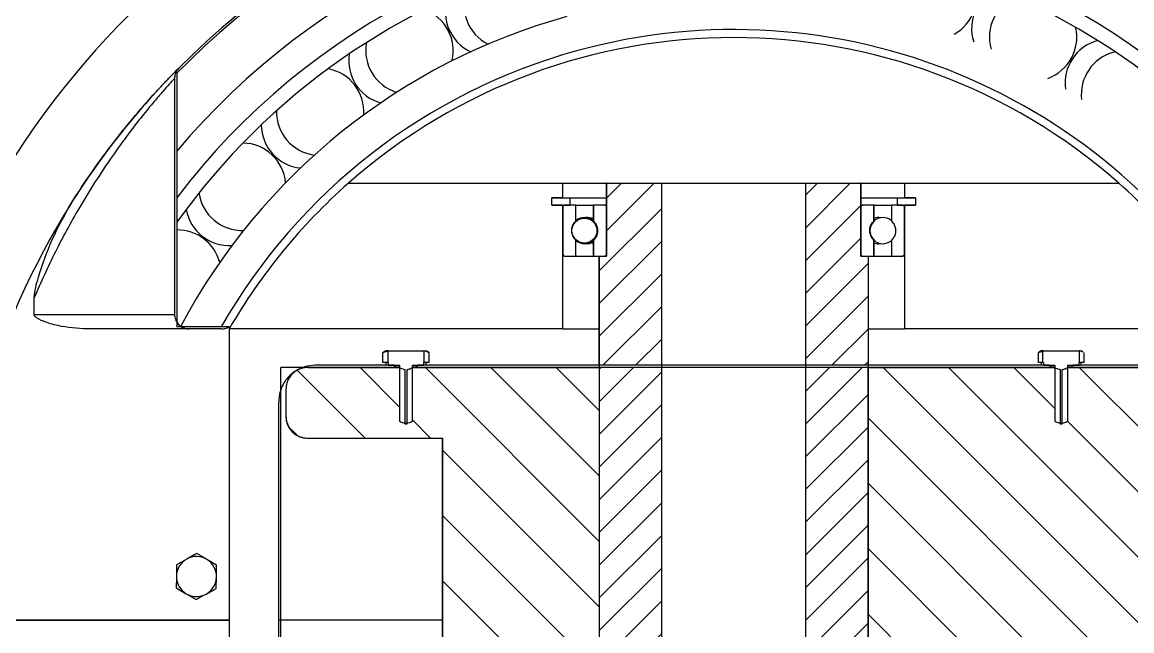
# Model space of a CAD drawing. Header units: millimetres. Extents: x 2 to 1187, y 2 to 839.
# Drawn here: x 582.6 to 658.8, y 489.7 to 531.5 of the extents above; entities that cross this region are included whole.
import ezdxf

# ---------------------------------------------------------------- set-up
doc = ezdxf.new("R2010")
doc.units = ezdxf.units.MM

msp = doc.modelspace()

# ---------------------------------------------------------------- hatches: boundary and pattern name
h = msp.add_hatch()
h.set_pattern_fill('ANSI31', color=256, scale=0.3)
h.paths.add_polyline_path([(600.3858, 723.2245), (600.3858, 724.6149), (599.1608, 724.6149, 0.4142136), (598.8858, 724.3399), (598.8858, 719.8899, 0.4142136), (599.1608, 719.6149), (600.3858, 719.6149), (600.3858, 721.0053, -0.4449663)])
h.paths.add_polyline_path([(648.8858, 724.3399, 0.4142136), (648.6108, 724.6149), (647.8858, 724.6149), (647.3858, 724.6149), (647.3858, 723.2245, -0.4449663), (647.3858, 721.0053), (647.3858, 719.6149), (648.6108, 719.6149, 0.4142136), (648.8858, 719.8899)])
h.paths.add_polyline_path([(648.8858, 681.5899, 0.4142136), (648.6108, 681.8649), (647.3858, 681.8649), (647.3858, 680.4745, -0.4449663), (647.3858, 678.2553), (647.3858, 676.8649), (648.6108, 676.8649, 0.4142136), (648.8858, 677.1399)])
h.paths.add_polyline_path([(600.3858, 678.2553, -0.4449663), (600.3858, 680.4745), (600.3858, 681.8649), (599.1608, 681.8649, 0.4142136), (598.8858, 681.5899), (598.8858, 677.1399, 0.4142136), (599.1608, 676.8649), (600.1358, 676.8649), (600.3858, 676.8649)])
h.paths.add_polyline_path([(204.0979, 197.9237, 0.4142136), (203.8229, 198.1987), (203.0979, 198.1987), (202.5979, 198.1987), (202.5979, 196.8084, -0.2124421), (203.0916, 195.6987, -0.2124421), (202.5979, 194.5891), (202.5979, 193.1987), (203.8229, 193.1987, 0.4142136), (204.0979, 193.4737)])
h.paths.add_polyline_path([(155.5979, 198.1987), (154.3729, 198.1987, 0.4142136), (154.0979, 197.9237), (154.0979, 193.4737, 0.4142136), (154.3729, 193.1987), (155.5979, 193.1987), (155.5979, 194.5891, -0.2124421), (155.1041, 195.6987, -0.2124421), (155.5979, 196.8084)])
h.paths.add_polyline_path([(155.5979, 154.0584), (155.5979, 155.4487), (154.3729, 155.4487, 0.4142136), (154.0979, 155.1737), (154.0979, 150.7237, 0.4142136), (154.3729, 150.4487), (155.3479, 150.4487), (155.5979, 150.4487), (155.5979, 151.8391, -0.4449663)])
h.paths.add_polyline_path([(204.0979, 155.1737, 0.4142136), (203.8229, 155.4487), (202.5979, 155.4487), (202.5979, 154.0584, -0.2124421), (203.0916, 152.9487, -0.2124421), (202.5979, 151.8391), (202.5979, 150.4487), (203.8229, 150.4487, 0.4142136), (204.0979, 150.7237)])
h = msp.add_hatch()
h.set_pattern_fill('ANSI31', color=256, scale=0.3, angle=90)
h.paths.add_polyline_path([(159.0979, 197.9237, 0.4142136), (158.8229, 198.1987), (157.5979, 198.1987), (157.5979, 196.8084, -0.2124421), (158.0916, 195.6987, -0.2124421), (157.5979, 194.5891), (157.5979, 193.1987), (158.8229, 193.1987, 0.4142136), (159.0979, 193.4737)])
h.paths.add_polyline_path([(200.5979, 196.8084), (200.5979, 198.1987), (199.3729, 198.1987, 0.4142136), (199.0979, 197.9237), (199.0979, 193.4737, 0.4142136), (199.3729, 193.1987), (200.3479, 193.1987), (200.5979, 193.1987), (200.5979, 194.5891, -0.4449663)])
h.paths.add_polyline_path([(157.5979, 154.0584), (157.5979, 155.4487), (158.8229, 155.4487), (159.0979, 155.4487), (159.0979, 150.4487), (158.8229, 150.4487), (157.5979, 150.4487), (157.5979, 151.8391, 0.4449663)])
h.paths.add_polyline_path([(200.5979, 154.0584), (200.5979, 155.4487), (199.3729, 155.4487, 0.4142136), (199.0979, 155.1737), (199.0979, 150.7237, 0.4142136), (199.3729, 150.4487), (200.5979, 150.4487), (200.5979, 151.8391, -0.4449663)])
h.paths.add_polyline_path([(603.8858, 724.3399, 0.4142136), (603.6108, 724.6149), (602.3858, 724.6149), (602.3858, 723.2245, -0.4449663), (602.3858, 721.0053), (602.3858, 719.6149), (603.6108, 719.6149, 0.4142136), (603.8858, 719.8899)])
h.paths.add_polyline_path([(645.3858, 724.6149), (644.1608, 724.6149, 0.4142136), (643.8858, 724.3399), (643.8858, 719.8899, 0.4142136), (644.1608, 719.6149), (645.1358, 719.6149), (645.3858, 719.6149), (645.3858, 721.0053, -0.4449663), (645.3858, 723.2245)])
h.paths.add_polyline_path([(645.3858, 680.4745), (645.3858, 681.8649), (644.1608, 681.8649, 0.4142136), (643.8858, 681.5899), (643.8858, 677.1399, 0.4142136), (644.1608, 676.8649), (645.3858, 676.8649), (645.3858, 678.2553, -0.4449663)])
h.paths.add_polyline_path([(603.8858, 681.5899, 0.4142136), (603.6108, 681.8649), (602.6358, 681.8649), (602.3858, 681.8649), (602.3858, 680.4745, -0.4449663), (602.3858, 678.2553), (602.3858, 676.8649), (603.6108, 676.8649, 0.4142136), (603.8858, 677.1399)])
h = msp.add_hatch()
h.set_pattern_fill('ANSI31', color=256, scale=0.5)
h.paths.add_polyline_path([(626.4591, 520.4434), (622.6925, 520.4434), (622.6925, 515.4434), (622.1913, 515.4434), (622.1913, 507.9434), (626.4591, 507.9434)])
h.paths.add_polyline_path([(626.4591, 507.7934), (622.1913, 507.7934), (622.1913, 473.0934), (626.4591, 473.0934)])
h.paths.add_polyline_path([(640.6495, 515.4434), (640.2987, 515.4434), (640.1483, 515.4434), (640.1483, 520.4434), (636.3817, 520.4434), (636.3817, 507.9434), (640.6495, 507.9434)])
h.paths.add_polyline_path([(640.6495, 507.7934), (636.3817, 507.7934), (636.3817, 473.0934), (640.6495, 473.0934)])
h.paths.add_polyline_path([(626.4591, 472.9434), (622.1913, 472.9434), (622.1913, 465.4434), (622.6925, 465.4434), (622.6925, 457.9434), (624.25, 457.9434), (624.25, 459.0434), (624.4, 459.1934), (625.25, 459.1934), (626.1, 459.1934), (626.25, 459.0434), (626.25, 457.9434), (626.4591, 457.9434)])
h.paths.add_polyline_path([(640.6495, 472.9434), (636.3817, 472.9434), (636.3817, 457.9434), (636.5908, 457.9434), (636.5908, 459.0434), (636.7408, 459.1934), (637.5908, 459.1934), (638.4408, 459.1934), (638.5908, 459.0434), (638.5908, 457.9434), (640.1483, 457.9434), (640.1483, 465.4434), (640.6495, 465.4434)])
h = msp.add_hatch()
h.set_pattern_fill('ANSI31', color=256, angle=90)
edge = h.paths.add_edge_path()
edge.add_line((716.7756, 495.4434), (664.7091, 495.4434))
edge.add_line((664.7091, 495.4434), (664.7091, 502.9434))
edge.add_line((664.7091, 502.9434), (662.1641, 502.9434))
edge.add_line((662.1641, 502.9434), (662.1641, 506.2934))
edge.add_spline(control_points=[(662.1641, 506.2934), (662.159, 506.3861), (662.1445, 506.6467), (661.9872, 507.0567), (661.6617, 507.452), (661.2219, 507.7164), (660.8678, 507.791), (660.6819, 507.7932), (660.6638, 507.7934)], knot_values=[0, 0, 0, 0, 0.1183502, 0.3329522, 0.5475685, 0.7622217, 0.9769187, 1, 1, 1, 1], degree=3, periodic=0)
edge.add_line((660.6638, 507.7934), (654.7042, 507.7934))
edge.add_line((654.7042, 507.7934), (654.367, 507.7934))
edge.add_spline(control_points=[(653.9911, 507.6559), (654.0632, 507.6712), (654.1858, 507.6973), (654.2959, 507.7562), (654.341, 507.7812)], knot_values=[0, 0, 0, 0, 0.5513075, 0.9373796, 0.9373796, 0.9373796, 0.9373796], degree=3, periodic=0)
edge.add_line((654.341, 507.7812), (654.341, 504.0837))
edge.add_spline(control_points=[(654.341, 504.0837), (654.2484, 504.0373), (654.136, 503.9811), (654.0129, 503.9611), (653.9911, 503.9587)], knot_values=[0, 0, 0, 0, 0.3465011, 0.4206607, 0.4206607, 0.4206607, 0.4206607], degree=3, periodic=0)
edge.add_line((654.0382, 503.9434), (653.9911, 503.9434))
edge.add_line((653.9911, 503.9434), (653.9911, 503.9189))
edge.add_line((653.9911, 503.9189), (653.8498, 503.9189))
edge.add_line((653.8498, 503.9189), (653.8498, 503.9587))
edge.add_spline(control_points=[(653.8498, 503.9587), (653.8446, 503.9593), (653.7483, 503.971), (653.629, 504.0139), (653.5243, 504.0704), (653.4998, 504.0837)], knot_values=[0.5793543, 0.5793543, 0.5793543, 0.5793543, 0.5969526, 0.9056554, 1, 1, 1, 1], degree=3, periodic=0)
edge.add_line((653.4998, 504.0837), (653.4998, 507.8934))
edge.add_line((653.4998, 507.8934), (653.1704, 507.8934))
edge.add_line((653.1704, 507.8934), (653.1704, 507.7934))
edge.add_line((653.1704, 507.7934), (640.6495, 507.7934))
edge.add_line((640.6495, 507.7934), (640.6495, 473.0934))
edge.add_line((640.6495, 473.0934), (653.4738, 473.0934))
edge.add_spline(control_points=[(653.8498, 473.2309), (653.7776, 473.2156), (653.655, 473.1896), (653.5449, 473.1307), (653.4998, 473.1056)], knot_values=[0, 0, 0, 0, 0.5513103, 0.9373802, 0.9373802, 0.9373802, 0.9373802], degree=3, periodic=0)
edge.add_line((653.4998, 473.1056), (653.4998, 476.8032))
edge.add_spline(control_points=[(653.4998, 476.8032), (653.5924, 476.8495), (653.7048, 476.9057), (653.8279, 476.9257), (653.8498, 476.9281)], knot_values=[0, 0, 0, 0, 0.3465018, 0.4206615, 0.4206615, 0.4206615, 0.4206615], degree=3, periodic=0)
edge.add_line((653.8026, 476.9434), (653.8498, 476.9434))
edge.add_line((653.8498, 476.9434), (653.8498, 476.9679))
edge.add_line((653.8498, 476.9679), (653.9911, 476.9679))
edge.add_line((653.9911, 476.9679), (653.9911, 476.9281))
edge.add_spline(control_points=[(653.9911, 476.9281), (653.9962, 476.9275), (654.0925, 476.9158), (654.2118, 476.8729), (654.3165, 476.8164), (654.341, 476.8032)], knot_values=[0.5793552, 0.5793552, 0.5793552, 0.5793552, 0.5969366, 0.9056553, 1, 1, 1, 1], degree=3, periodic=0)
edge.add_line((654.341, 476.8032), (654.341, 472.9934))
edge.add_line((654.341, 472.9934), (654.6704, 472.9934))
edge.add_line((654.6704, 472.9934), (654.6704, 473.0934))
edge.add_line((654.6704, 473.0934), (660.6638, 473.0934))
edge.add_spline(control_points=[(660.6638, 473.0934), (660.8214, 473.1079), (661.1477, 473.138), (661.593, 473.381), (661.9406, 473.7542), (662.1345, 474.1822), (662.1554, 474.4719), (662.1641, 474.5934)], knot_values=[0, 0, 0, 0, 0.2007875, 0.4155287, 0.630239, 0.8449063, 1, 1, 1, 1], degree=3, periodic=0)
edge.add_line((662.1641, 474.5934), (662.1641, 477.9434))
edge.add_line((662.1641, 477.9434), (664.7091, 477.9434))
edge.add_line((664.7091, 477.9434), (664.7091, 485.4434))
edge.add_line((664.7091, 485.4434), (716.7756, 485.4434))
edge.add_arc((631.4204, 490.4434), 85.5016, 356.647517, 359.999999)
edge.add_arc((631.4204, 490.4434), 85.5015, 359.999999, 363.352481)
edge = h.paths.add_edge_path()
edge.add_line((622.1913, 507.7934), (609.367, 507.7934))
edge.add_spline(control_points=[(608.991, 507.6559), (609.0632, 507.6712), (609.1858, 507.6973), (609.2959, 507.7562), (609.341, 507.7812)], knot_values=[0, 0, 0, 0, 0.5513099, 0.9373801, 0.9373801, 0.9373801, 0.9373801], degree=3, periodic=0)
edge.add_line((609.341, 507.7812), (609.341, 504.0837))
edge.add_spline(control_points=[(609.341, 504.0837), (609.2484, 504.0373), (609.136, 503.9811), (609.0129, 503.9611), (608.991, 503.9587)], knot_values=[0, 0, 0, 0, 0.3465013, 0.420661, 0.420661, 0.420661, 0.420661], degree=3, periodic=0)
edge.add_line((609.0382, 503.9434), (608.991, 503.9434))
edge.add_line((608.991, 503.9434), (608.991, 503.9189))
edge.add_line((608.991, 503.9189), (608.8498, 503.9189))
edge.add_line((608.8498, 503.9189), (608.8498, 503.9587))
edge.add_spline(control_points=[(608.8498, 503.9587), (608.8446, 503.9593), (608.7483, 503.971), (608.629, 504.0139), (608.5243, 504.0704), (608.4998, 504.0837)], knot_values=[0.5793549, 0.5793549, 0.5793549, 0.5793549, 0.5969363, 0.9056553, 1, 1, 1, 1], degree=3, periodic=0)
edge.add_line((608.4998, 504.0837), (608.4998, 507.8934))
edge.add_line((608.4998, 507.8934), (608.1704, 507.8934))
edge.add_line((608.1704, 507.8934), (608.1704, 507.7934))
edge.add_line((608.1704, 507.7934), (602.177, 507.7934))
edge.add_spline(control_points=[(602.177, 507.7934), (602.15, 507.7929), (601.9552, 507.7896), (601.5937, 507.7061), (601.2122, 507.4674), (600.9157, 507.1388), (600.7163, 506.7557), (600.6893, 506.4403), (600.6767, 506.2934)], knot_values=[0, 0, 0, 0, 0.0344675, 0.2491482, 0.4638256, 0.5982257, 0.8127899, 1, 1, 1, 1], degree=3, periodic=0)
edge.add_line((600.6767, 506.2934), (600.6767, 504.4434))
edge.add_spline(control_points=[(600.6767, 504.4434), (600.6799, 504.3694), (600.6878, 504.1903), (600.7784, 503.8522), (601.0031, 503.4629), (601.3939, 503.1319), (601.8087, 502.9654), (602.0769, 502.9494), (602.177, 502.9434)], knot_values=[0, 0, 0, 0, 0.0944945, 0.2286732, 0.4431797, 0.6576821, 0.8722229, 1, 1, 1, 1], degree=3, periodic=0)
edge.add_line((602.177, 502.9434), (611.43, 502.9434))
edge.add_line((611.43, 502.9434), (611.43, 477.9434))
edge.add_line((611.43, 477.9434), (602.177, 477.9434))
edge.add_spline(control_points=[(602.177, 477.9434), (602.0875, 477.9386), (601.83, 477.9248), (601.4817, 477.7933), (601.1209, 477.5361), (600.841, 477.1848), (600.6938, 476.7802), (600.681, 476.5278), (600.6767, 476.4434)], knot_values=[0, 0, 0, 0, 0.1142331, 0.3288333, 0.4632033, 0.6777037, 0.8922048, 1, 1, 1, 1], degree=3, periodic=0)
edge.add_line((600.6767, 476.4434), (600.6767, 474.5934))
edge.add_spline(control_points=[(600.6767, 474.5934), (600.6796, 474.5234), (600.6869, 474.3483), (600.7737, 474.0134), (600.9953, 473.6223), (601.3834, 473.2883), (601.8006, 473.1168), (602.0729, 473.0999), (602.177, 473.0934)], knot_values=[0, 0, 0, 0, 0.0894058, 0.2235874, 0.4380957, 0.6526008, 0.8671407, 1, 1, 1, 1], degree=3, periodic=0)
edge.add_line((602.177, 473.0934), (608.4738, 473.0934))
edge.add_spline(control_points=[(608.8498, 473.2309), (608.7776, 473.2156), (608.655, 473.1896), (608.5449, 473.1307), (608.4998, 473.1056)], knot_values=[0, 0, 0, 0, 0.5513104, 0.9373802, 0.9373802, 0.9373802, 0.9373802], degree=3, periodic=0)
edge.add_line((608.4998, 473.1056), (608.4998, 476.8032))
edge.add_spline(control_points=[(608.4998, 476.8032), (608.5924, 476.8495), (608.7048, 476.9057), (608.8279, 476.9257), (608.8498, 476.9281)], knot_values=[0, 0, 0, 0, 0.3465015, 0.4206611, 0.4206611, 0.4206611, 0.4206611], degree=3, periodic=0)
edge.add_line((608.8026, 476.9434), (608.8498, 476.9434))
edge.add_line((608.8498, 476.9434), (608.8498, 476.9679))
edge.add_line((608.8498, 476.9679), (608.991, 476.9679))
edge.add_line((608.991, 476.9679), (608.991, 476.9281))
edge.add_spline(control_points=[(608.991, 476.9281), (608.9962, 476.9275), (609.0925, 476.9158), (609.2118, 476.8729), (609.3165, 476.8164), (609.341, 476.8032)], knot_values=[0.5793546, 0.5793546, 0.5793546, 0.5793546, 0.5969529, 0.9056554, 1, 1, 1, 1], degree=3, periodic=0)
edge.add_line((609.341, 476.8032), (609.341, 472.9934))
edge.add_line((609.341, 472.9934), (609.6704, 472.9934))
edge.add_line((609.6704, 472.9934), (609.6704, 473.0934))
edge.add_line((609.6704, 473.0934), (622.1913, 473.0934))
edge.add_line((622.1913, 473.0934), (622.1913, 507.7934))

# ---------------------------------------------------------------- linework, layer by layer
at = {"color": 7, "linetype": 'Continuous', "lineweight": 25}
for p, q in [((657.6196, 529.464), (657.4923, 529.4318)), ((593.0266, 527.6489), (593.0215, 527.644)), ((593.0215, 527.644), (593.0215, 511.4434)), ((593.0266, 527.6489), (593.0266, 511.4434)), ((593.1766, 527.9983), (593.1766, 510.5934)), ((604.9629, 520.4434), (619.6868, 520.4434)), ((619.6868, 520.4434), (622.6925, 520.4434)), ((619.6868, 519.4434), (619.6868, 520.4434)), ((622.6704, 520.4434), (622.6704, 518.8683)), ((622.6925, 520.4434), (622.6704, 520.4434)), ((622.6925, 520.4434), (622.6925, 515.4434)), ((622.6925, 520.4434), (626.4591, 520.4434)), ((626.4591, 520.4434), (626.4591, 457.9434)), ((626.4591, 520.4434), (636.3817, 520.4434)), ((636.3817, 457.9434), (636.3817, 520.4434)), ((636.3817, 520.4434), (640.1483, 520.4434)), ((640.1483, 515.4434), (640.1483, 520.4434)), ((640.1704, 520.4434), (640.1483, 520.4434)), ((640.1483, 520.4434), (643.154, 520.4434)), ((640.1704, 518.8697), (640.1704, 520.4434)), ((643.154, 520.4434), (643.154, 519.4434)), ((643.154, 520.4434), (657.8779, 520.4434)), ((618.9358, 518.9434), (618.9358, 519.4434)), ((618.9358, 519.4434), (620.1876, 519.4434)), ((619.6868, 519.4434), (618.9358, 519.4434)), ((618.9358, 518.9434), (620.1876, 518.9434)), ((619.6868, 518.9434), (618.9358, 518.9434)), ((619.6868, 510.4434), (619.6868, 518.9434)), ((620.5882, 518.9434), (619.837, 518.9434)), ((620.1876, 518.9434), (620.1876, 519.4434)), ((620.1876, 519.4434), (622.6704, 519.4434)), ((620.5882, 517.8474), (620.5882, 518.9434)), ((620.5882, 518.9434), (621.7904, 518.9434)), ((621.7704, 518.9434), (621.7704, 517.8694)), ((621.7904, 518.9434), (621.7704, 518.9434)), ((621.7904, 518.9434), (621.7904, 517.8474)), ((622.5421, 518.9434), (621.7904, 518.9434)), ((622.5421, 518.9434), (622.6704, 518.9434)), ((640.1704, 519.4434), (642.6532, 519.4434)), ((640.1704, 518.9434), (640.2987, 518.9434)), ((641.0504, 518.9434), (640.2987, 518.9434)), ((641.0504, 518.9434), (642.2526, 518.9434)), ((641.0704, 518.9434), (641.0504, 518.9434)), ((641.0504, 517.8474), (641.0504, 518.9434)), ((641.0704, 517.8474), (641.0704, 518.9434)), ((642.2526, 518.9434), (642.2526, 517.8474)), ((643.0038, 518.9434), (642.2526, 518.9434)), ((642.6532, 519.4434), (642.6532, 518.9434)), ((642.6532, 519.4434), (643.905, 519.4434)), ((642.6532, 518.9434), (643.905, 518.9434)), ((643.905, 519.4434), (643.154, 519.4434)), ((643.154, 518.9434), (643.154, 510.4434)), ((643.905, 518.9434), (643.154, 518.9434)), ((643.905, 519.4434), (643.905, 518.9434)), ((619.6868, 518.7934), (619.6868, 515.5934)), ((622.6925, 515.5934), (622.6925, 518.7934)), ((640.1483, 518.7934), (640.1483, 515.5934)), ((643.154, 515.5934), (643.154, 518.7934)), ((621.7704, 518.0519), (621.6983, 518.0258)), ((621.7819, 517.8474), (621.7772, 517.8553)), ((621.7904, 517.8474), (621.7819, 517.8474)), ((641.0704, 517.8474), (641.0504, 517.8474)), ((620.5882, 515.4434), (620.5882, 516.5395)), ((621.6983, 516.361), (621.7704, 516.3349)), ((621.7704, 516.5174), (621.7704, 515.4434)), ((621.7904, 516.5395), (621.7819, 516.5395)), ((621.7904, 516.5395), (621.7904, 515.4434)), ((641.0704, 516.5395), (641.0504, 516.5395)), ((641.0504, 515.4434), (641.0504, 516.5395)), ((641.0704, 515.4434), (641.0704, 516.5395)), ((642.2526, 516.5395), (642.2526, 515.4434)), ((619.837, 515.4434), (619.8204, 515.4434)), ((619.837, 515.4434), (620.5882, 515.4434)), ((620.5882, 515.4434), (621.7904, 515.4434)), ((621.7904, 515.4434), (621.7704, 515.4434)), ((621.7904, 515.4434), (622.5421, 515.4434)), ((622.1704, 515.4434), (622.1704, 507.9434)), ((622.1913, 515.4434), (622.1913, 465.4434)), ((622.1913, 515.4434), (622.6925, 515.4434)), ((622.6704, 515.5171), (622.6704, 515.4434)), ((640.1483, 515.4434), (640.6495, 515.4434)), ((640.1704, 515.4434), (640.1704, 515.5185)), ((640.2987, 515.4434), (641.0504, 515.4434)), ((640.6495, 515.4434), (640.6495, 465.4434)), ((640.6704, 507.9434), (640.6704, 515.4434)), ((641.0504, 515.4434), (642.2526, 515.4434)), ((641.0704, 515.4434), (641.0504, 515.4434)), ((642.2526, 515.4434), (643.0038, 515.4434)), ((643.0204, 515.4434), (643.0038, 515.4434)), ((583.3806, 511.4434), (583.3806, 512.5836)), ((583.3806, 511.4434), (593.0215, 511.4434)), ((593.0215, 511.4434), (593.0266, 511.4434)), ((596.786, 510.5934), (593.1766, 510.5934)), ((596.7794, 510.5934), (596.7794, 490.4413)), ((594.0215, 510.4434), (586.7653, 510.4434)), ((596.2591, 510.4434), (594.0267, 510.4434)), ((596.7804, 510.4452), (596.7794, 510.4434)), ((596.7794, 510.4434), (596.7804, 510.4434)), ((596.786, 510.4548), (596.7804, 510.4452)), ((596.7804, 510.4452), (596.7804, 510.4434)), ((596.7804, 510.4434), (596.786, 510.4434)), ((596.786, 510.4548), (596.786, 510.4434)), ((619.6868, 510.4434), (596.786, 510.4434)), ((619.6868, 510.4434), (622.1704, 510.4434)), ((640.6704, 510.4434), (643.154, 510.4434)), ((666.0548, 510.4434), (643.154, 510.4434)), ((607.3335, 508.8206), (607.6875, 508.9403)), ((607.3335, 508.1434), (607.3335, 508.8206)), ((607.5454, 508.9434), (607.3605, 508.8367)), ((607.6936, 508.9434), (607.5454, 508.9434)), ((607.6936, 508.9434), (607.6875, 508.9403)), ((607.6875, 508.1434), (607.6875, 508.9403)), ((607.6936, 508.9434), (610.1474, 508.9434)), ((610.1472, 508.9434), (610.2954, 508.9434)), ((610.1476, 508.9433), (610.1476, 508.1434)), ((610.4838, 508.8347), (610.2954, 508.9434)), ((610.5073, 508.1434), (610.5073, 508.8206)), ((652.3481, 508.8206), (652.6607, 508.9264)), ((652.3481, 508.1434), (652.3481, 508.8206)), ((652.5454, 508.9434), (652.4374, 508.881)), ((652.6936, 508.9434), (652.5454, 508.9434)), ((652.6936, 508.9434), (652.6607, 508.9264)), ((652.6607, 508.1434), (652.6607, 508.9264)), ((652.6936, 508.9434), (655.1472, 508.9434)), ((655.1525, 508.9407), (655.1472, 508.9434)), ((655.1952, 508.9434), (655.1472, 508.9434)), ((655.1525, 508.9407), (655.1952, 508.9434)), ((655.1525, 508.9407), (655.1525, 508.1434)), ((655.1952, 508.9434), (655.2954, 508.9434)), ((655.4035, 508.881), (655.2954, 508.9434)), ((655.4927, 508.1434), (655.4927, 508.8206)), ((608.1366, 507.7934), (600.3266, 507.7934)), ((600.3266, 490.4434), (600.3266, 507.7934)), ((602.177, 507.7934), (608.4779, 507.7934)), ((608.1207, 507.9434), (602.6771, 507.9434)), ((607.6875, 508.1434), (607.3335, 508.1434)), ((607.5454, 508.1434), (607.5454, 507.9434)), ((607.6875, 508.1434), (607.6936, 508.1434)), ((607.6936, 508.1434), (607.6936, 507.9434)), ((607.6936, 507.9434), (608.4161, 507.9434)), ((608.1207, 507.9434), (608.1366, 507.9309)), ((608.1535, 507.9309), (608.1366, 507.9309)), ((608.1366, 507.9309), (608.1366, 507.7934)), ((608.1704, 507.8934), (608.1704, 507.7934)), ((608.4998, 507.8934), (608.1704, 507.8934)), ((608.4998, 504.0837), (608.4998, 507.8934)), ((608.8498, 507.6559), (608.8498, 503.9189)), ((608.991, 503.9189), (608.991, 507.6559)), ((609.341, 507.8934), (609.341, 504.0837)), ((609.6704, 507.8934), (609.341, 507.8934)), ((609.3629, 507.7934), (622.1913, 507.7934)), ((609.4247, 507.9434), (610.1472, 507.9434)), ((609.6704, 507.7934), (609.6704, 507.8934)), ((609.7042, 507.9309), (609.6873, 507.9309)), ((609.7042, 507.9309), (609.7201, 507.9434)), ((609.7042, 507.7934), (609.7042, 507.9309)), ((653.1366, 507.7934), (609.7042, 507.7934)), ((653.1207, 507.9434), (609.7201, 507.9434)), ((610.1472, 508.1434), (610.1476, 508.1434)), ((610.1472, 507.9434), (610.1472, 508.1434)), ((610.5073, 508.1434), (610.1476, 508.1434)), ((610.2954, 507.9434), (610.2954, 508.1434)), ((622.1913, 507.7934), (622.1913, 473.0934)), ((640.6495, 473.0934), (640.6495, 507.7934)), ((640.6495, 507.7934), (653.4779, 507.7934)), ((652.6607, 508.1434), (652.3481, 508.1434)), ((652.5454, 508.1434), (652.5454, 507.9434)), ((652.6607, 508.1434), (652.6936, 508.1434)), ((652.6936, 508.1434), (652.6936, 507.9434)), ((652.6936, 507.9434), (653.4161, 507.9434)), ((653.1207, 507.9434), (653.1366, 507.9309)), ((653.1535, 507.9309), (653.1366, 507.9309)), ((653.1366, 507.9309), (653.1366, 507.7934)), ((653.1704, 507.8934), (653.1704, 507.7934)), ((653.4998, 507.8934), (653.1704, 507.8934)), ((653.4998, 504.0837), (653.4998, 507.8934)), ((653.8498, 507.6559), (653.8498, 503.9189)), ((653.9911, 503.9189), (653.9911, 507.6559)), ((654.341, 507.8934), (654.341, 504.0837)), ((654.6704, 507.8934), (654.341, 507.8934)), ((654.3629, 507.7934), (660.6638, 507.7934)), ((654.4247, 507.9434), (655.1472, 507.9434)), ((654.6704, 507.7934), (654.6704, 507.8934)), ((654.7042, 507.9309), (654.6873, 507.9309)), ((654.7042, 507.9309), (654.7201, 507.9434)), ((654.7042, 507.7934), (654.7042, 507.9309)), ((662.5142, 507.7934), (654.7042, 507.7934)), ((660.1637, 507.9434), (654.7201, 507.9434)), ((655.1472, 508.1434), (655.1525, 508.1434)), ((655.1472, 507.9434), (655.1472, 508.1434)), ((655.1952, 508.1434), (655.1525, 508.1434)), ((655.4927, 508.1434), (655.1952, 508.1434)), ((655.2954, 507.9434), (655.2954, 508.1434)), ((600.6704, 506.2934), (600.6704, 504.4434)), ((600.6767, 506.2934), (600.6704, 506.2934)), ((600.6767, 506.2934), (600.6767, 504.4434)), ((600.1704, 505.4434), (600.1704, 490.4434)), ((600.1766, 505.4434), (600.1704, 505.4434)), ((600.1766, 490.4434), (600.1766, 505.4434)), ((600.6704, 504.4434), (600.6767, 504.4434)), ((608.8498, 503.9434), (608.991, 503.9434)), ((608.8498, 503.9189), (608.991, 503.9189)), ((653.8498, 503.9434), (653.9911, 503.9434)), ((653.8498, 503.9189), (653.9911, 503.9189)), ((602.177, 502.9434), (611.43, 502.9434)), ((611.4204, 502.9434), (611.4204, 477.9434)), ((611.43, 477.9434), (611.43, 502.9434)), ((595.916, 494.2146), (595.2345, 494.6217)), ((593.1663, 494.2554), (593.1545, 493.4616)), ((595.8925, 492.6271), (595.9042, 493.4209)), ((593.1428, 492.6679), (593.8243, 492.2608)), ((596.7794, 490.4414), (577.6704, 490.4414)), ((577.6704, 490.4413), (596.7794, 490.4413)), ((596.7794, 490.4414), (596.7794, 470.2934)), ((600.1704, 490.4434), (600.1704, 475.4434)), ((600.1704, 490.4434), (600.1766, 490.4434)), ((600.3266, 490.4434), (600.1766, 490.4434)), ((600.1766, 475.4434), (600.1766, 490.4434)), ((611.4204, 490.4434), (600.3266, 490.4434)), ((600.3266, 473.0934), (600.3266, 490.4434))]:
    msp.add_line(p, q, dxfattribs=at)
at = {"color": 7, "linetype": 'Continuous', "lineweight": 25, "flags": 128}
for points in [[(593.8596, 494.6421), (593.7, 494.5531), (593.1663, 494.2554)], [(594.5529, 495.0288), (594.4136, 494.9511), (593.8596, 494.6421)], [(595.2345, 494.6217), (595.1861, 494.6506), (594.5529, 495.0288)], [(595.9042, 493.4209), (595.9051, 493.4773), (595.916, 494.2146)], [(593.1545, 493.4616), (593.1537, 493.4053), (593.1428, 492.6679)], [(595.1992, 492.2404), (595.7531, 492.5494), (595.8925, 492.6271)], [(593.8243, 492.2608), (593.8727, 492.2319), (594.5059, 491.8537)], [(594.5059, 491.8537), (595.0395, 492.1514), (595.1992, 492.2404)]]:
    msp.add_lwpolyline(points, dxfattribs=at)
at = {"color": 7, "linetype": 'Continuous', "lineweight": 25}
msp.add_circle((621.1762, 517.1934), 0.857, dxfattribs=at)
for centre, radius, start, end in [((631.4204, 490.4434), 58.75, 14.792502, 154.834962), ((631.4204, 490.4434), 53.75, 44.855671, 135.144329), ((631.4204, 490.4434), 53.6, 44.479234, 135.520766), ((631.4204, 490.4434), 50, 40.10398, 139.89602), ((631.4204, 490.4434), 48, 37.179474, 142.820526), ((631.4204, 490.4434), 47, 35.541122, 105.440965), ((631.4204, 490.4434), 47, 105.440986, 144.458879), ((645.1146, 533.3091), 3, 299.032831, 22.685403), ((615.8983, 532.6816), 3, 159.775553, 243.428458), ((650.7615, 531.0749), 3, 114.143112, 197.794856), ((614.6262, 532.1921), 3, 161.511074, 245.163666), ((651.9832, 530.4705), 3, 112.40691, 196.059742), ((631.4204, 490.4434), 43, 105.440967, 152.011456), ((609.1579, 529.5507), 3, 346.401112, 70.053837), ((651.9833, 530.4705), 3, 289.559173, 13.211478), ((631.4204, 490.4434), 40, 48.590377, 131.409623), ((631.4204, 490.4434), 40.55, 29.796282, 105.440957), ((609.1579, 529.5507), 3, 169.249379, 252.901486), ((657.1855, 527.3373), 3, 104.669403, 188.321405), ((631.4204, 490.4434), 40.55, 105.440988, 150.203723), ((607.9836, 528.8585), 3, 170.98481, 254.637304), ((658.291, 526.5401), 3, 105.44104, 186.586116), ((631.4209, 490.443), 53.7506, 135.144413, 147.837554), ((594.0216, 527.644), 1, 135.153687, 180.000336), ((603.0246, 525.353), 3, 355.875575, 79.526893), ((603.0246, 525.353), 3, 178.723116, 262.375326), ((601.9804, 524.477), 3, 180.458553, 264.1108), ((597.666, 520.2031), 3, 5.348699, 89.000736), ((597.666, 520.2031), 3, 188.196536, 271.849289), ((631.4204, 490.4434), 40, 131.409607, 149.981143), ((631.4204, 490.4434), 40, 30.018857, 48.590393), ((631.4205, 490.4434), 53.7501, 147.837637, 180.002238), ((619.8204, 518.7934), 0.15, 89.999241, 152.935604), ((643.0204, 518.7934), 0.15, 27.064396, 90.000759), ((596.7802, 519.1671), 3, 189.932264, 273.584493), ((621.1763, 517.1934), 0.9, 47.717002, 130.799166), ((621.3561, 517.1934), 0.9, 62.587046, 95.733976), ((641.6704, 517.1934), 0.8875, 132.535787, 227.464213), ((641.6646, 517.1934), 0.9, 49.201065, 132.237266), ((641.3307, 517.1933), 0.9001, 79.311213, 106.808236), ((593.2281, 514.2414), 3, 14.822159, 90.984006), ((621.1763, 517.1934), 0.9, 229.201394, 312.120035), ((621.356, 517.1935), 0.9, 264.267757, 297.411221), ((641.6646, 517.1934), 0.9, 227.906849, 310.798603), ((641.3307, 517.1934), 0.9, 253.189909, 280.689646), ((631.4204, 490.4434), 58.75, 154.834984, 242.089922), ((619.8204, 515.5934), 0.15, 207.064396, 270.000759), ((643.0204, 515.5934), 0.15, 269.999241, 332.935604), ((608.1204, 507.8934), 0.05, 359.975035, 90.016427), ((609.7204, 507.8934), 0.05, 90.012725, 179.995813), ((653.1204, 507.8934), 0.05, 359.975035, 90.016427), ((654.7204, 507.8934), 0.05, 89.983573, 180.024965), ((602.1704, 504.4434), 1.5, 180.000425, 269.999291), ((594.5294, 493.4413), 1.375, 119.150391, 179.150725), ((594.5294, 493.4413), 1.375, 59.150297, 119.150777), ((594.5294, 493.4413), 1.375, 359.150133, 59.151403), ((594.5294, 493.4413), 1.375, 179.150526, 239.150001), ((594.5294, 493.4413), 1.375, 299.150244, 359.150793), ((594.5294, 493.4413), 1.375, 239.150634, 299.150458), ((631.4203, 490.4434), 53.7499, 180.002081, 213.532839)]:
    msp.add_arc(centre, radius, start, end, dxfattribs=at)
for points, knots in [([(585.9187, 519.0556), (585.9649, 519.1288), (586.4083, 519.8317), (587.2704, 521.1224), (588.528, 522.8556), (589.7191, 524.3731), (590.7985, 525.6514), (591.6756, 526.6358), (592.3752, 527.3863), (592.8559, 527.8857), (593.1504, 528.1863), (593.2779, 528.3145), (593.3125, 528.3493)], [0, 0, 0, 0, 0.0218182, 0.2095111, 0.391163, 0.5615516, 0.6957551, 0.8128914, 0.8939054, 0.9544118, 0.9876245, 1, 1, 1, 1]), ([(593.3178, 528.3545), (593.2465, 528.2671), (593.1038, 528.0921), (593.0329, 527.8327), (593.0278, 527.6849), (593.0266, 527.6489)], [0, 0, 0, 0, 0.4307123, 0.8614304, 1, 1, 1, 1]), ([(593.0215, 527.644), (592.9901, 527.6097), (592.875, 527.4839), (592.6086, 527.1884), (592.1746, 526.6982), (591.5417, 525.9602), (590.75, 524.9941), (589.7727, 523.736), (588.6961, 522.2441), (587.5604, 520.5431), (586.2346, 518.3776), (584.7913, 515.7363), (583.8529, 513.639), (583.3806, 512.5836)], [0, 0, 0, 0, 0.0077633, 0.0284883, 0.0664326, 0.1170832, 0.1908131, 0.2749898, 0.383056, 0.4979545, 0.6164399, 0.8069794, 1, 1, 1, 1]), ([(583.3806, 512.5836), (583.4114, 512.8194), (583.4736, 513.2965), (583.8677, 514.6401), (584.5663, 516.6196), (585.4655, 518.2393), (585.9187, 519.0556)], [0, 0, 0, 0, 0.1019126, 0.2061805, 0.5999034, 1, 1, 1, 1]), ([(619.837, 518.9434), (619.8338, 518.9433), (619.8138, 518.9429), (619.7771, 518.934), (619.7338, 518.9064), (619.7023, 518.8658), (619.6884, 518.8258), (619.6872, 518.8012), (619.6868, 518.7934)], [0, 0, 0, 0, 0.04095511, 0.25605362, 0.47113544, 0.68597385, 0.90053157, 1, 1, 1, 1]), ([(622.6925, 518.7934), (622.6913, 518.8077), (622.6887, 518.8388), (622.6664, 518.8826), (622.6301, 518.9184), (622.5865, 518.9398), (622.5558, 518.9423), (622.5421, 518.9434)], [0, 0, 0, 0, 0.1819872, 0.39593001, 0.61008378, 0.82475637, 1, 1, 1, 1]), ([(640.2987, 518.9434), (640.2956, 518.9433), (640.2755, 518.9429), (640.2388, 518.9341), (640.1954, 518.9064), (640.1639, 518.8658), (640.1499, 518.8258), (640.1487, 518.8012), (640.1483, 518.7934)], [0, 0, 0, 0, 0.0404248, 0.2558202, 0.4712054, 0.6861993, 0.9006996, 1, 1, 1, 1]), ([(643.154, 518.7934), (643.1528, 518.8077), (643.1501, 518.8388), (643.1279, 518.8827), (643.0916, 518.9185), (643.048, 518.9399), (643.0175, 518.9423), (643.0038, 518.9434)], [0, 0, 0, 0, 0.182274, 0.3965249, 0.6109037, 0.8255614, 1, 1, 1, 1]), ([(620.5882, 516.5395), (620.5213, 516.614), (620.3874, 516.7632), (620.2946, 517.0555), (620.2989, 517.3567), (620.3973, 517.6379), (620.5264, 517.7796), (620.5882, 517.8474)], [0, 0, 0, 0, 0.20338941, 0.4068878, 0.61020479, 0.81342802, 1, 1, 1, 1]), ([(621.7819, 516.5395), (621.8487, 516.6141), (621.9823, 516.7634), (622.0748, 517.056), (622.0704, 517.3574), (621.9721, 517.6383), (621.8433, 517.7799), (621.7819, 517.8474)], [0, 0, 0, 0, 0.2034643, 0.4070734, 0.6106987, 0.8143008, 1, 1, 1, 1]), ([(621.7904, 517.8474), (621.8573, 517.7728), (621.9912, 517.6237), (622.0841, 517.3314), (622.0799, 517.0303), (621.9815, 516.749), (621.8523, 516.6073), (621.7904, 516.5395)], [0, 0, 0, 0, 0.2033832, 0.4068811, 0.6101078, 0.8131846, 1, 1, 1, 1]), ([(641.0504, 516.5395), (640.9835, 516.614), (640.8496, 516.7631), (640.7567, 517.0554), (640.7609, 517.3565), (640.8593, 517.6378), (640.9885, 517.7795), (641.0504, 517.8474)], [0, 0, 0, 0, 0.203386, 0.4068847, 0.6101098, 0.8131839, 1, 1, 1, 1]), ([(642.2526, 517.8474), (642.3195, 517.7728), (642.4534, 517.6236), (642.5462, 517.3313), (642.5419, 517.0302), (642.4436, 516.7489), (642.3144, 516.6073), (642.2526, 516.5395)], [0, 0, 0, 0, 0.2033889, 0.4068869, 0.6102008, 0.8134201, 1, 1, 1, 1]), ([(621.777, 516.529), (621.7775, 516.5278), (621.78, 516.5216), (621.781, 516.5315), (621.7819, 516.5395)], [0, 0, 0, 0, 0.1898156, 1, 1, 1, 1]), ([(619.6868, 515.5934), (619.688, 515.5791), (619.6907, 515.548), (619.7129, 515.5041), (619.7492, 515.4683), (619.7928, 515.447), (619.8234, 515.4445), (619.837, 515.4434)], [0, 0, 0, 0, 0.1822886, 0.396524, 0.6109015, 0.8255646, 1, 1, 1, 1]), ([(622.5421, 515.4434), (622.5453, 515.4435), (622.5653, 515.4439), (622.602, 515.4527), (622.6454, 515.4804), (622.6769, 515.521), (622.6909, 515.561), (622.6921, 515.5856), (622.6925, 515.5934)], [0, 0, 0, 0, 0.0404245, 0.2558143, 0.4711976, 0.6862021, 0.9007005, 1, 1, 1, 1]), ([(640.1483, 515.5934), (640.1495, 515.5791), (640.1522, 515.548), (640.1744, 515.5042), (640.2107, 515.4684), (640.2543, 515.447), (640.285, 515.4445), (640.2987, 515.4434)], [0, 0, 0, 0, 0.1819892, 0.3959344, 0.6100794, 0.8247544, 1, 1, 1, 1]), ([(643.0038, 515.4434), (643.007, 515.4435), (643.027, 515.4439), (643.0637, 515.4528), (643.107, 515.4805), (643.1385, 515.521), (643.1524, 515.561), (643.1536, 515.5856), (643.154, 515.5934)], [0, 0, 0, 0, 0.04095473, 0.25605389, 0.47113636, 0.68598793, 0.90053127, 1, 1, 1, 1]), ([(586.7653, 510.4434), (586.0909, 510.501), (585.2422, 510.5734), (584.3162, 510.8561), (583.9649, 510.9862), (583.7162, 511.101), (583.5488, 511.2004), (583.4439, 511.2935), (583.3951, 511.3655), (583.3813, 511.4155), (583.3807, 511.4394), (583.3806, 511.4434)], [0, 0, 0, 0, 0.5560608, 0.6997389, 0.798058, 0.8652809, 0.9257616, 0.9580949, 0.9803316, 0.9966565, 1, 1, 1, 1]), ([(593.0266, 511.4434), (593.0266, 511.4409), (593.0266, 511.3265), (593.0676, 511.0987), (593.2355, 510.8006), (593.4927, 510.5763), (593.772, 510.4596), (593.9554, 510.4479), (594.0267, 510.4434)], [0, 0, 0, 0, 0.0048159, 0.2194651, 0.4341125, 0.6487797, 0.8634699, 1, 1, 1, 1]), ([(596.2591, 510.4434), (596.3435, 510.4488), (596.5294, 510.4608), (596.6953, 510.5466), (596.786, 510.5934)], [0, 0, 0, 0, 0.4536535, 1, 1, 1, 1]), ([(610.1476, 508.9432), (610.1714, 508.9416), (610.2992, 508.9328), (610.414, 508.8709), (610.5073, 508.8206)], [0, 0, 0, 0, 0.1869984, 1, 1, 1, 1]), ([(652.4442, 508.8753), (652.4318, 508.8718), (652.3957, 508.8615), (652.367, 508.8368), (652.3481, 508.8206)], [0, 0, 0, 0, 0.3432225, 1, 1, 1, 1]), ([(655.1952, 508.9434), (655.2184, 508.9424), (655.2915, 508.939), (655.3535, 508.8978), (655.3958, 508.8696)], [0, 0, 0, 0, 0.3175105, 1, 1, 1, 1]), ([(602.6771, 507.9434), (602.4293, 507.9218), (601.9006, 507.8757), (601.1658, 507.492), (600.6453, 506.9553), (600.296, 506.3039), (600.1824, 505.8074), (600.1773, 505.4856), (600.1766, 505.4434)], [0, 0, 0, 0, 0.1894074, 0.404096, 0.6187503, 0.7531112, 0.9676682, 1, 1, 1, 1]), ([(602.177, 507.7934), (602.15, 507.7929), (601.9552, 507.7896), (601.5937, 507.7061), (601.2122, 507.4674), (600.9157, 507.1388), (600.7163, 506.7557), (600.6893, 506.4403), (600.6767, 506.2934)], [0, 0, 0, 0, 0.0344675, 0.2491482, 0.4638256, 0.5982257, 0.8127899, 1, 1, 1, 1]), ([(608.4998, 507.8934), (608.4995, 507.8967), (608.4987, 507.9041), (608.4914, 507.9159), (608.4759, 507.9293), (608.4497, 507.9408), (608.4278, 507.9425), (608.4161, 507.9434)], [0, 0, 0, 0, 0.0933014, 0.2083859, 0.3811065, 0.6685656, 1, 1, 1, 1]), ([(608.4779, 507.7934), (608.5718, 507.7434), (608.6906, 507.6802), (608.8221, 507.6601), (608.8498, 507.6559)], [0, 0, 0, 0, 0.7900712, 1, 1, 1, 1]), ([(608.991, 507.6559), (609.0632, 507.6712), (609.194, 507.699), (609.3106, 507.7642), (609.3629, 507.7934)], [0, 0, 0, 0, 0.5513099, 1, 1, 1, 1]), ([(609.4247, 507.9434), (609.4136, 507.9426), (609.3926, 507.941), (609.3674, 507.9305), (609.3515, 507.9182), (609.3436, 507.907), (609.3411, 507.8986), (609.341, 507.8943), (609.341, 507.8934)], [0, 0, 0, 0, 0.314929, 0.5929583, 0.7582801, 0.8794104, 0.9744541, 1, 1, 1, 1]), ([(653.4998, 507.8934), (653.4995, 507.8967), (653.4987, 507.9041), (653.4914, 507.9159), (653.4759, 507.9293), (653.4497, 507.9408), (653.4278, 507.9425), (653.4161, 507.9434)], [0, 0, 0, 0, 0.09330481, 0.20846256, 0.38108522, 0.66869759, 1, 1, 1, 1]), ([(653.4779, 507.7934), (653.5718, 507.7434), (653.6906, 507.6802), (653.8221, 507.6601), (653.8498, 507.6559)], [0, 0, 0, 0, 0.79007202, 1, 1, 1, 1]), ([(653.9911, 507.6559), (654.0632, 507.6712), (654.194, 507.699), (654.3106, 507.7642), (654.3629, 507.7934)], [0, 0, 0, 0, 0.5513075, 1, 1, 1, 1]), ([(654.4247, 507.9434), (654.4216, 507.9433), (654.4053, 507.9429), (654.382, 507.9375), (654.3593, 507.925), (654.3476, 507.9135), (654.3418, 507.9027), (654.3412, 507.8962), (654.341, 507.8934)], [0, 0, 0, 0, 0.0897679, 0.4617515, 0.6620285, 0.8163679, 0.9212228, 1, 1, 1, 1]), ([(600.6767, 504.4434), (600.6799, 504.3694), (600.6878, 504.1903), (600.7784, 503.8522), (601.0031, 503.4629), (601.3939, 503.1319), (601.8087, 502.9654), (602.0769, 502.9494), (602.177, 502.9434)], [0, 0, 0, 0, 0.0944945, 0.2286732, 0.4431797, 0.6576821, 0.8722229, 1, 1, 1, 1]), ([(609.341, 504.0837), (609.2484, 504.0373), (609.0889, 503.9575), (608.8143, 503.9472), (608.629, 504.0139), (608.5243, 504.0704), (608.4998, 504.0837)], [0, 0, 0, 0, 0.34650134, 0.59693626, 0.9056553, 1, 1, 1, 1]), ([(654.341, 504.0837), (654.2484, 504.0373), (654.0889, 503.9575), (653.8143, 503.9472), (653.629, 504.0139), (653.5243, 504.0704), (653.4998, 504.0837)], [0, 0, 0, 0, 0.3465011, 0.5969526, 0.9056554, 1, 1, 1, 1])]:
    msp.add_open_spline(points, degree=3, knots=knots, dxfattribs=at)

doc.saveas('drawing.dxf')
